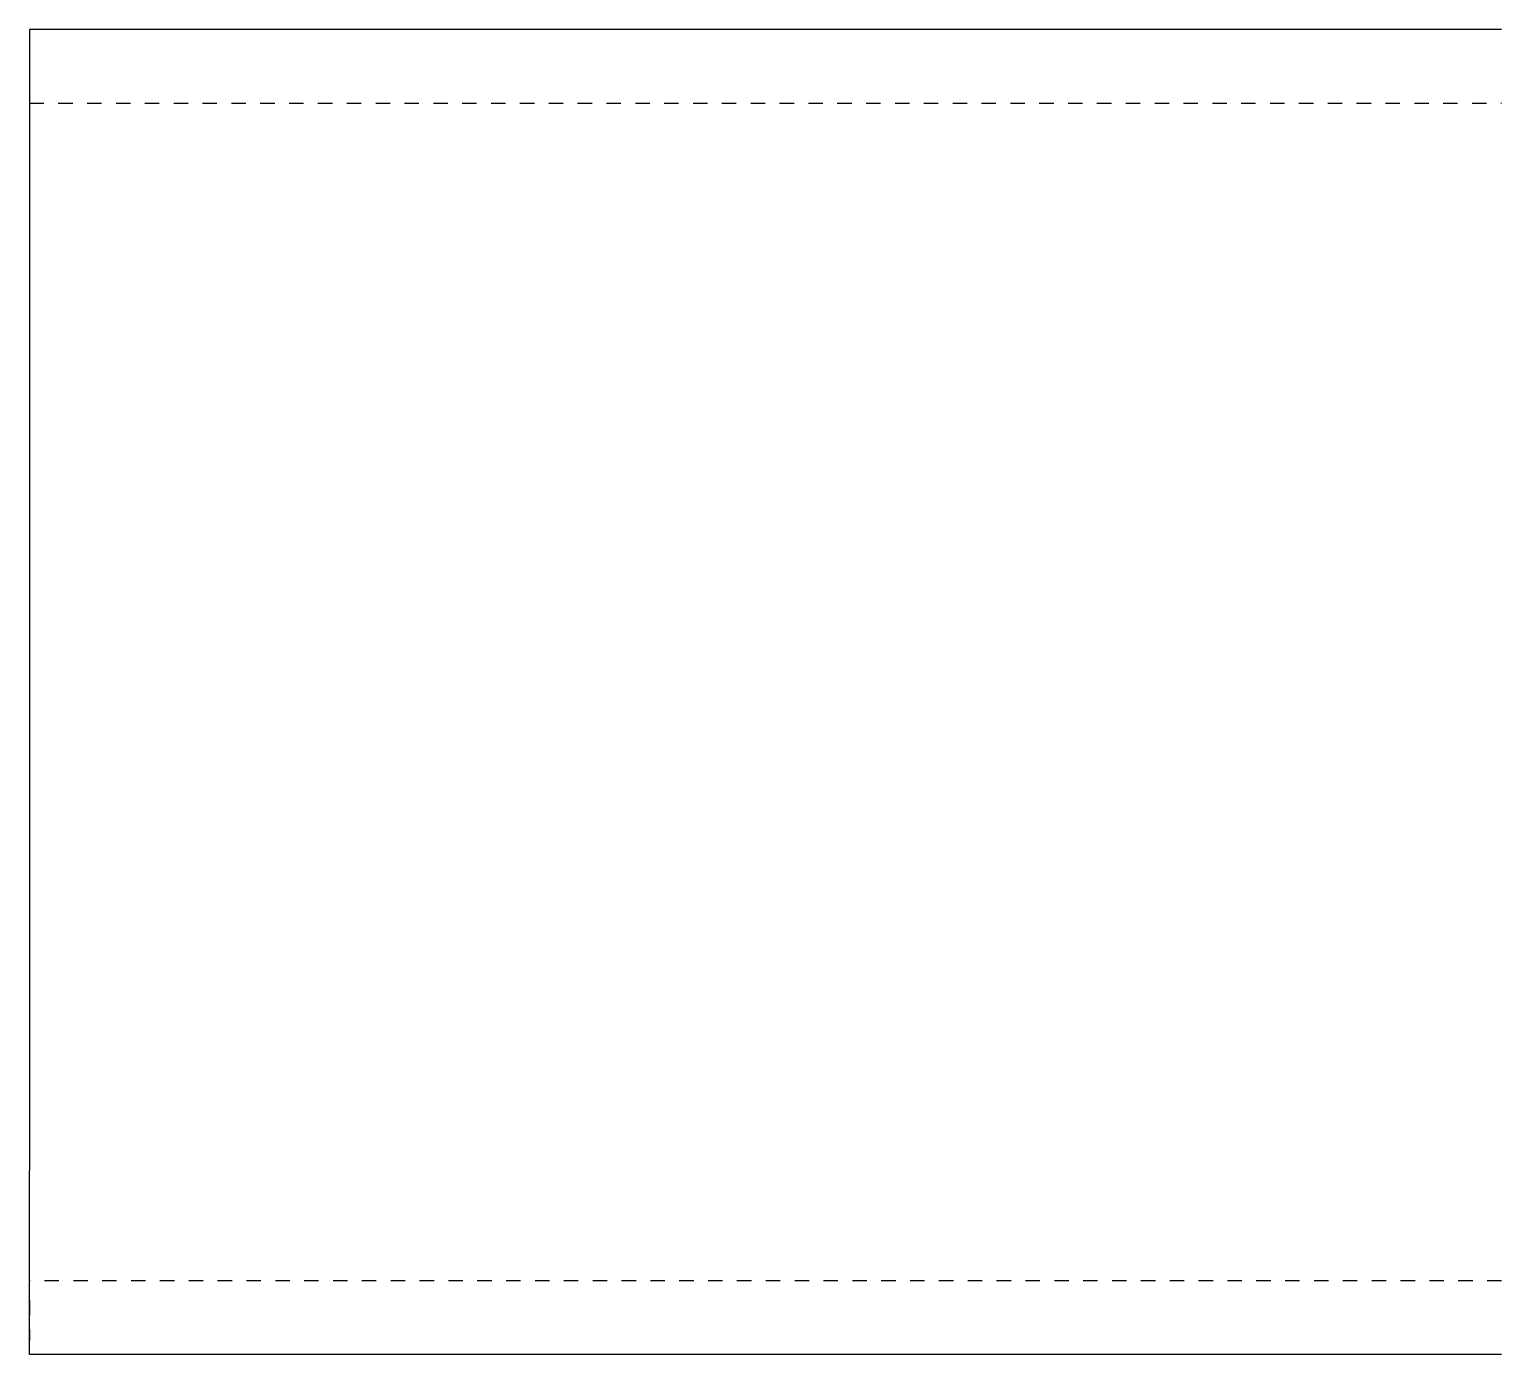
# Model space of a CAD drawing. Header units: millimetres. Extents: x 7 to 17818, y 7 to 378.
# Drawn here: x 11968.6 to 12168.6, y 13.5 to 193.5 of the extents above; entities that cross this region are included whole.
import ezdxf

# ---------------------------------------------------------------- set-up
doc = ezdxf.new("R2010")
doc.units = ezdxf.units.MM
doc.linetypes.add('DXK_LINE_DOT2', pattern=[3.9198, 1.9599, -1.9599])
doc.layers.add('STÅL', color=7, linetype='Continuous')

msp = doc.modelspace()

# ---------------------------------------------------------------- linework, layer by layer
at = {"layer": 'STÅL', "color": 2, "linetype": 'Continuous'}
for p, q in [((11968.63, 193.5), (11968.63, 168.5)), ((12168.63, 193.5), (11968.63, 193.5)), ((11968.63, 168.5), (11968.63, 38.5)), ((11968.63, 20.82), (11968.63, 38.5)), ((11968.63, 13.5), (11968.63, 20.82)), ((12168.63, 13.5), (11968.63, 13.5))]:
    msp.add_line(p, q, dxfattribs=at)
at = {"layer": 'STÅL', "color": 7, "linetype": 'DXK_LINE_DOT2'}
for p, q in [((11968.63, 193.5), (11968.63, 186.18)), ((11968.63, 183.5), (12168.63, 183.5)), ((12168.63, 23.5), (11968.63, 23.5)), ((11968.63, 20.82), (11968.63, 15.4))]:
    msp.add_line(p, q, dxfattribs=at)

doc.saveas('drawing.dxf')
